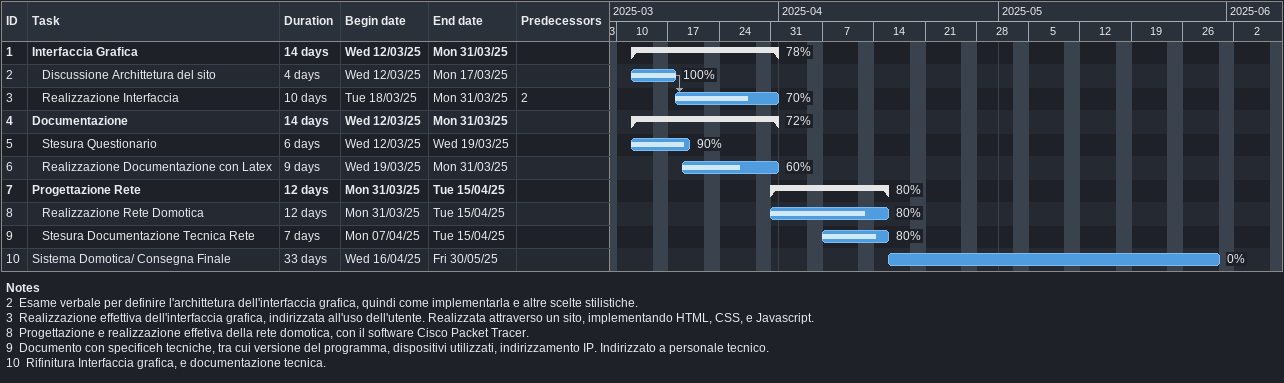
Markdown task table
| ID | Level | Task | Duration | Start | Finish | Predecessors | % complete |
|---|---|---|---|---|---|---|---|
| 1 | 1 | **Interfaccia Grafica** | 14d | 2025-03-12 | 2025-03-31 |  | 78 |
| 2 | 2 | Discussione Archittetura del sito | 4d | 2025-03-12 | 2025-03-17 |  | 100 |
| 3 | 2 | Realizzazione Interfaccia | 10d | 2025-03-18 | 2025-03-31 | 2 | 70 |
| 4 | 1 | **Documentazione** | 14d | 2025-03-12 | 2025-03-31 |  | 72 |
| 5 | 2 | Stesura Questionario | 6d | 2025-03-12 | 2025-03-19 |  | 90 |
| 6 | 2 | Realizzazione Documentazione con Latex | 9d | 2025-03-19 | 2025-03-31 |  | 60 |
| 7 | 1 | **Progettazione Rete** | 12d | 2025-03-31 | 2025-04-15 |  | 80 |
| 8 | 2 | Realizzazione Rete Domotica | 12d | 2025-03-31 | 2025-04-15 |  | 80 |
| 9 | 2 | Stesura Documentazione Tecnica Rete | 7d | 2025-04-07 | 2025-04-15 |  | 80 |
| 10 | 1 | Sistema Domotica/ Consegna Finale | 33d | 2025-04-16 | 2025-05-30 |  | 0 |

Notes
- 2: Esame verbale per definire l'archittetura dell'interfaccia grafica, quindi come implementarla e altre scelte stilistiche.
- 3: Realizzazione effettiva dell'interfaccia grafica, indirizzata all'uso dell'utente. Realizzata attraverso un sito, implementando HTML, CSS, e Javascript.
- 8: Progettazione e realizzazione effetiva della rete domotica, con il software Cisco Packet Tracer.
- 9: Documento con specificeh tecniche, tra cui versione del programma, dispositivi utilizzati, indirizzamento IP. Indirizzato a personale tecnico.
- 10: Rifinitura Interfaccia grafica, e documentazione tecnica.
